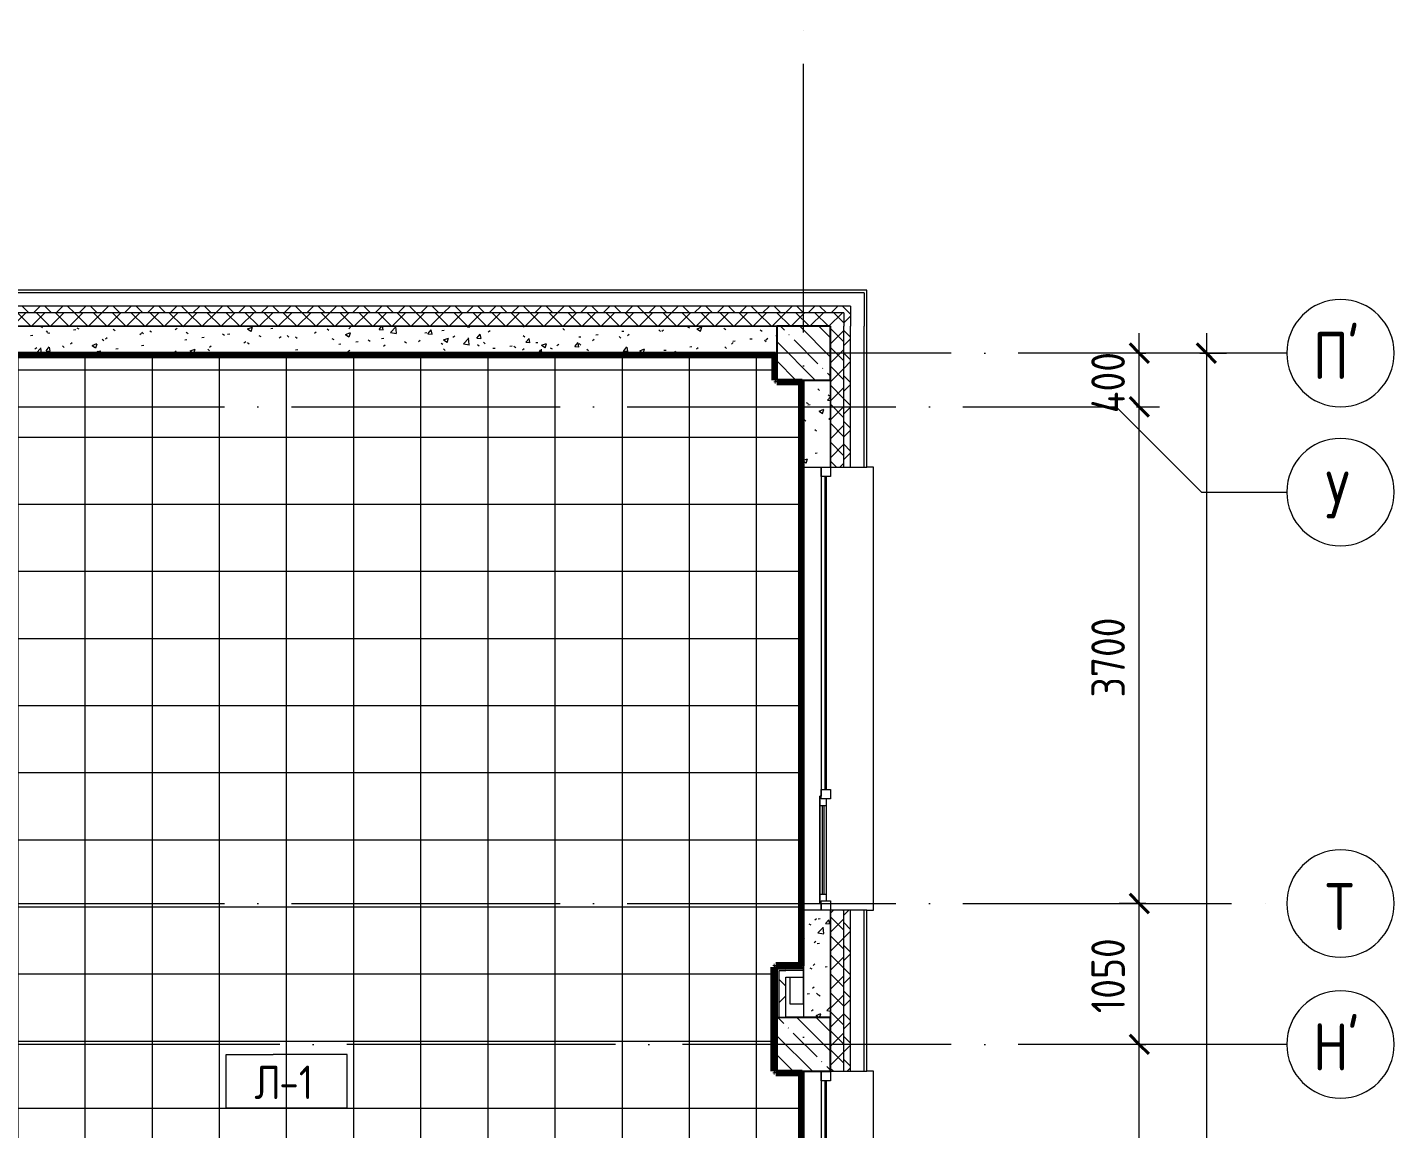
# Model space of a CAD drawing. Header units: millimetres. Extents: x 97 to 214665, y -4577 to 61202.
# Drawn here: x 204468 to 214665, y 52998 to 61202 of the extents above; entities that cross this region are included whole.
import ezdxf

# ---------------------------------------------------------------- set-up
doc = ezdxf.new("R2010")
doc.units = ezdxf.units.MM
doc.linetypes.add('ADSK_Линия сетки', pattern=[2500, 2000, -250, 0, -250])
for name, color, linetype, lineweight in [('A-____-____-DIMS', 211, 'Continuous', 9), ('A-____-____-DIMS-100', 211, 'Continuous', 9), ('A-FLOR-____-IDEN', 11, 'Continuous', 20), ('A-FLOR-____-OTLN', 192, 'Continuous', 9), ('A-FLOR-____-PATT', 8, 'Continuous', 9), ('A-GLAZ-____-MCUT', 151, 'Continuous', 9), ('A-GLAZ-____-OTLN', 151, 'Continuous', 9), ('A-WALL-____-MCUT', 113, 'Continuous', 9), ('A-WALL-____-PATT', 111, 'Continuous', 9), ('A-WALL-FNSH-MCUT', 113, 'Continuous', 9), ('I-WALL-____-OTLN', 2, 'Continuous', 9), ('S-COLS-____-MCUT', 52, 'Continuous', 9), ('S-COLS-____-OTLN', 52, 'Continuous', 9), ('S-GRID-____-IDEN', 1, 'Continuous', 20), ('S-GRID-____-OTLN', 1, 'Continuous', 9)]:
    doc.layers.add(name, color=color, linetype=linetype, lineweight=lineweight)
doc.styles.add('GOST Common', font='GOST_Common.ttf', dxfattribs={"width": 0.9, "height": 250})
doc.styles.add('GOST Common_2', font='GOST_Common.ttf', dxfattribs={"width": 0.9, "height": 350})
doc.dimstyles.new('ADSK_Основной_2_5_мм', dxfattribs={"dimscale": 304.8, "dimtxt": 0.824897, "dimasz": 0.463911, "dimexe": 0.492126, "dimexo": 0.001615, "dimgap": 0.098425, "dimtad": 1, "dimlfac": 304.8, "dimrnd": 0.01, "dimdsep": 46, "dimtxsty": 'GOST Common', "dimblk1": 'OBLIQUE', "dimblk2": 'OBLIQUE', "dimsah": 1, "dimcen": 0.09, "dimdle": 0.492126, "dimazin": 2, "dimtfac": 1, "dimtdec": 4, "dimtix": 1, "dimtmove": 0, "dimatfit": 3, "dimfxl": 1, "dimtvp": 1, "dimtolj": 1, "dimtzin": 0, "dimlwd": 20, "dimlwe": 20, "dimarcsym": 2})
doc.dimstyles.new('ADSK_Основной_2_5_мм_Округление_до_10_мм', dxfattribs={"dimscale": 304.8, "dimtxt": 0.824897, "dimasz": 0.463911, "dimexe": 0.492126, "dimexo": 0.001615, "dimgap": 0.098425, "dimtad": 1, "dimdec": 0, "dimlfac": 304.8, "dimrnd": 10, "dimdsep": 46, "dimtxsty": 'GOST Common', "dimblk1": 'OBLIQUE', "dimblk2": 'OBLIQUE', "dimsah": 1, "dimcen": 0.09, "dimdle": 0.492126, "dimazin": 2, "dimtfac": 1, "dimtdec": 4, "dimtix": 1, "dimtmove": 0, "dimatfit": 3, "dimfxl": 1, "dimtvp": 1, "dimtolj": 1, "dimtzin": 0, "dimlwd": 20, "dimlwe": 20, "dimarcsym": 2})
pattern_1 = [(135, (0, 0), (-84.85281, -84.85281), []), (225, (0, 0), (84.85281, -84.85281), [])]
pattern_2 = [(45, (0, 0), (-70.71068, 70.71068), []), (135, (0, 0), (-70.71068, -70.71068), [])]
pattern_3 = [(50, (0, 0), (364.36793, -31.8783), [38.1, -419.1]), (355, (0, 0), (-70.48585, 382.1133), [30.48, -335.28]), (100.451, (30.36, -2.66), (293.885, 350.2334), [32.38, -356.18]), (46.184, (0, 101.6), (542.1585, -84.0858), [57.15, -628.65]), (96.636, (45.2, 94.6), (474.8049, 494.8554), [48.57, -534.27]), (351.184, (0, 101.6), (474.8102, 494.85), [45.72, -502.92]), (21, (50.8, 76.2), (303.22847, -204.53046), [38.1, -419.1]), (326, (50.8, 76.2), (123.6039, 368.37604), [30.48, -335.28]), (71.451, (76.07, 59.16), (426.8341, 163.8427), [32.38, -356.18]), (37.5, (0, 0), (6.17665, 169.11015), [16.764, -314.452, 16.764, -323.596, -336.55]), (37.5, (0, 0), (6.17665, 169.11015), [-671.576, 16.764, -319.786]), (7.5, (0, 0), (133.63888, 200.3615), [16.764, -177.292, 16.764, -306.832, -128.27]), (7.5, (0, 0), (133.63888, 200.3615), [-517.652, 16.764, -111.506]), (327.5, (-113.28, 0), (271.18182, -11.45836), [16.764, -110.236, 16.764, -379.476, -525.78]), (327.5, (-113.28, 0), (271.18182, -11.45836), [-523.24, 16.764, -509.016]), (317.5, (-164.08, 0), (296.2585, 50.85285), [16.764, -148.336, 16.764, -246.38, -373.38]), (317.5, (-164.08, 0), (296.2585, 50.85285), [-428.244, 16.764, -356.616])]
pattern_4 = [(45, (0, 0), (-141.42136, 141.42136), []), (135, (0, 0), (-141.42136, -141.42136), [])]

# ---------------------------------------------------------------- blocks, each defined once
blk = doc.blocks.new('BSC_Колонна _Прямоугольная - 400x400-V23-О_АИ_ПП_4_200_Целиком')
at = {"layer": 'S-COLS-____-OTLN', "lineweight": 5}
h = blk.add_hatch(dxfattribs=at)
h.set_pattern_fill('FP_58', color=256, style=0, pattern_type=2)
h.set_pattern_definition([(135, (-152750, -58775), (-142.56192, -142.56192), []), (135, (-152607.44, -58775), (-142.56192, -142.56192), [252.016, -50.403, 3.353, -47.05])])
h.paths.add_polyline_path([(-200, -200), (200, -200), (200, 200), (-200, 200)])
at = {"layer": 'S-COLS-____-MCUT', "color": 130, "lineweight": 25}
for p, q in [((200, 200), (-200, 200)), ((-200, 200), (-200, -200)), ((200, -200), (200, 200)), ((-200, -200), (200, -200))]:
    blk.add_line(p, q, dxfattribs=at)
blk = doc.blocks.new('Окно_СКБ_1Ст1 - 120_Окно_СКБ_1Ст_1700_ОК19Л-29018914-О_АИ_ПП_4_200_Целиком')
at = {"layer": 'A-GLAZ-____-MCUT', "color": 90}
for p, q in [((-850, -195), (-850, -125)), ((-850, -125), (-780, -125)), ((-780, -195), (-850, -195)), ((-780, -125), (-780, -195)), ((780, -195), (780, -125)), ((780, -125), (850, -125)), ((850, -195), (780, -195)), ((850, -125), (850, -195))]:
    blk.add_line(p, q, dxfattribs=at)
at = {"layer": 'A-GLAZ-____-MCUT', "color": 10, "lineweight": 5}
for p, q in [((780, -155), (-780, -155)), ((780, -165), (-780, -165))]:
    blk.add_line(p, q, dxfattribs=at)
at = {"layer": 'A-GLAZ-____-OTLN', "color": 10, "lineweight": 5}
blk.add_line((-850, -195), (850, -195), dxfattribs=at)
blk = doc.blocks.new('WNW_Отлив1 - Отлив_металлический 2-28595994-О_АИ_ПП_4_200_Целиком')
at = {"layer": 'A-GLAZ-____-OTLN', "color": 10, "lineweight": 5}
for p, q in [((850, 320), (-850, 320)), ((-850, 320), (-850, 270)), ((850, 270), (850, 320))]:
    blk.add_line(p, q, dxfattribs=at)
blk = doc.blocks.new('Окно_СКБ_2Ст1 - Окно_СКБ_2Ст 3300_ОК2-29018964-О_АИ_ПП_4_200_Целиком')
at = {"layer": 'A-GLAZ-____-MCUT', "color": 90}
for p, q in [((-1650, -195), (-1650, -125)), ((-1650, -125), (-1580, -125)), ((-1580, -195), (-1650, -195)), ((-1580, -125), (-1580, -195)), ((750, -195), (750, -125)), ((750, -125), (820, -125)), ((820, -195), (750, -195)), ((820, -195), (800, -195)), ((800, -195), (800, -205)), ((820, -125), (820, -195)), ((1580, -155), (820, -155)), ((820, -155), (820, -195)), ((870, -205), (870, -155)), ((1530, -205), (1530, -155)), ((1580, -195), (1580, -125)), ((1580, -125), (1650, -125)), ((1580, -195), (1580, -155)), ((1650, -195), (1580, -195)), ((1600, -195), (1580, -195)), ((1600, -205), (1600, -195)), ((1650, -125), (1650, -195)), ((800, -205), (1600, -205)), ((1600, -205), (800, -205))]:
    blk.add_line(p, q, dxfattribs=at)
at = {"layer": 'A-GLAZ-____-MCUT', "color": 10, "lineweight": 5}
for p, q in [((750, -155), (-1580, -155)), ((750, -165), (-1580, -165)), ((870, -175), (1530, -175)), ((1530, -185), (870, -185))]:
    blk.add_line(p, q, dxfattribs=at)
at = {"layer": 'A-GLAZ-____-OTLN', "color": 10, "lineweight": 5}
for p, q in [((-1650, -195), (800, -195)), ((1600, -195), (1650, -195))]:
    blk.add_line(p, q, dxfattribs=at)
blk = doc.blocks.new('WNW_Отлив1 - Отлив_металлический 2-28598290-О_АИ_ПП_4_200_Целиком')
at = {"layer": 'A-GLAZ-____-OTLN', "color": 10, "lineweight": 5}
for p, q in [((1650, 320), (-1650, 320)), ((-1650, 320), (-1650, 270)), ((1650, 270), (1650, 320))]:
    blk.add_line(p, q, dxfattribs=at)
blk = doc.blocks.new('0083_СОШ675_АР_R22_rvt-1-О_АИ_ПП_4_200_Целиком')
at = {"layer": 'A-WALL-____-PATT', "lineweight": 5}
h = blk.add_hatch(dxfattribs=at)
h.set_pattern_fill('FP_7', color=10, style=0, pattern_type=2)
h.set_pattern_definition(pattern_1)
h.paths.add_polyline_path([(153050, 59075), (153100, 59075), (153100, 59125), (144379, 59125), (144379, 59075), (152870, 59075)])
h.paths.add_polyline_path([(141079, 59075), (141079, 59125), (136400, 59125), (136400, 59075), (140790, 59075)])
h = blk.add_hatch(dxfattribs=at)
h.set_pattern_fill('FP_21', color=10, style=0, pattern_type=2)
h.set_pattern_definition(pattern_2)
h.paths.add_polyline_path([(152950, 58975), (153050, 58975), (153050, 59075), (144379, 59075), (144379, 58975), (152950, 58975)])
h.paths.add_polyline_path([(140249, 58975), (141079, 58975), (141079, 59075), (136500, 59075), (136500, 58975), (139341, 58975)])
h = blk.add_hatch(dxfattribs=at)
h.set_pattern_fill('FP_7', color=10, style=0, pattern_type=2)
h.set_pattern_definition(pattern_1)
h.paths.add_polyline_path([(153100, -275), (153100, 625), (153050, 625), (153050, -275)])
h.paths.add_polyline_path([(153100, 3925), (153100, 5125), (153050, 5125), (153050, 3925)])
h.paths.add_polyline_path([(153100, 6825), (153100, 7525), (153050, 7525), (153050, 6825)])
h.paths.add_polyline_path([(153050, 8425), (153100, 8425), (153100, 9625), (153050, 9625), (153050, 8582)])
h.paths.add_polyline_path([(153050, 12925), (153100, 12925), (153100, 14125), (153050, 14125), (153050, 13230)])
h.paths.add_polyline_path([(153050, 17425), (153100, 17425), (153100, 18625), (153050, 18625)])
h.paths.add_polyline_path([(153100, 19525), (153100, 20225), (153050, 20225), (153050, 19525)])
h.paths.add_polyline_path([(153100, 21925), (153100, 23125), (153050, 23125), (153050, 21925)])
h.paths.add_polyline_path([(153050, 24825), (153100, 24825), (153100, 25525), (153050, 25525)])
h.paths.add_polyline_path([(153050, 26425), (153100, 26425), (153100, 27625), (153050, 27625)])
h.paths.add_polyline_path([(153100, 30925), (153100, 32125), (153050, 32125), (153050, 30925)])
h.paths.add_polyline_path([(153100, 33825), (153100, 34525), (153050, 34525), (153050, 33825)])
h.paths.add_polyline_path([(153100, 35425), (153100, 36625), (153050, 36625), (153050, 35425)])
h.paths.add_polyline_path([(153050, 39925), (153100, 39925), (153100, 41125), (153050, 41125), (153050, 40390)])
h.paths.add_polyline_path([(153050, 44425), (153100, 44425), (153100, 45625), (153050, 45625)])
h.paths.add_polyline_path([(153100, 47325), (153100, 48025), (153050, 48025), (153050, 47325)])
h.paths.add_polyline_path([(153050, 48925), (153100, 48925), (153100, 50125), (153050, 50125), (153050, 49065)])
h.paths.add_polyline_path([(153100, 51025), (153100, 51725), (153050, 51725), (153050, 51025)])
h.paths.add_polyline_path([(153100, 53425), (153100, 54625), (153050, 54625), (153050, 53425)])
h.paths.add_polyline_path([(153100, 57925), (153100, 59075), (153050, 59075), (153050, 57925)])
h = blk.add_hatch(dxfattribs=at)
h.set_pattern_fill('FP_74', color=10, style=0, pattern_type=2)
h.set_pattern_definition(pattern_3)
h.paths.add_polyline_path([(152550, 58775), (152550, 58975), (145450, 58975), (145450, 58775), (149004, 58775)])
h = blk.add_hatch(dxfattribs=at)
h.set_pattern_fill('FP_21', color=10, style=0, pattern_type=2)
h.set_pattern_definition(pattern_2)
h.paths.add_polyline_path([(153050, -175), (153050, 625), (152950, 625), (152950, -175)])
h.paths.add_polyline_path([(153050, 3925), (153050, 5125), (152950, 5125), (152950, 3925)])
h.paths.add_polyline_path([(152950, 6825), (153050, 6825), (153050, 7525), (152950, 7525)])
h.paths.add_polyline_path([(153050, 8425), (153050, 9625), (152950, 9625), (152950, 8425)])
h.paths.add_polyline_path([(152950, 12925), (153050, 12925), (153050, 14125), (152950, 14125), (152950, 13230)])
h.paths.add_polyline_path([(153050, 17425), (153050, 18625), (152950, 18625), (152950, 17425)])
h.paths.add_polyline_path([(153050, 19525), (153050, 20225), (152950, 20225), (152950, 19525)])
h.paths.add_polyline_path([(152950, 21925), (153050, 21925), (153050, 23125), (152950, 23125), (152950, 22325)])
h.paths.add_polyline_path([(152950, 24825), (153050, 24825), (153050, 25525), (152950, 25525)])
h.paths.add_polyline_path([(153050, 26425), (153050, 27625), (152950, 27625), (152950, 26425)])
h.paths.add_polyline_path([(153050, 30925), (153050, 32125), (152950, 32125), (152950, 30925)])
h.paths.add_polyline_path([(153050, 33825), (153050, 34525), (152950, 34525), (152950, 33825)])
h.paths.add_polyline_path([(152950, 35425), (153050, 35425), (153050, 36625), (152950, 36625), (152950, 35825)])
h.paths.add_polyline_path([(153050, 39925), (153050, 41125), (152950, 41125), (152950, 39925)])
h.paths.add_polyline_path([(153050, 44425), (153050, 45625), (152950, 45625), (152950, 44425)])
h.paths.add_polyline_path([(152950, 47325), (153050, 47325), (153050, 48025), (152950, 48025), (152950, 47725)])
h.paths.add_polyline_path([(153050, 48925), (153050, 50125), (152950, 50125), (152950, 48925)])
h.paths.add_polyline_path([(153050, 51025), (153050, 51725), (152950, 51725), (152950, 51025)])
h.paths.add_polyline_path([(153050, 53425), (153050, 54625), (152950, 54625), (152950, 53425)])
h.paths.add_polyline_path([(153050, 57925), (153050, 58975), (152950, 58975), (152950, 57925)])
h = blk.add_hatch(dxfattribs=at)
h.set_pattern_fill('FP_74', color=10, style=0, pattern_type=2)
h.set_pattern_definition(pattern_3)
h.paths.add_polyline_path([(152870, 53825), (152950, 53825), (152950, 54625), (152750, 54625), (152750, 53825)])
h.paths.add_polyline_path([(152870, 57925), (152950, 57925), (152950, 58575), (152750, 58575), (152750, 57925)])
h = blk.add_hatch(dxfattribs=at)
h.set_pattern_fill('FP_20', color=252, style=0, pattern_type=2)
h.set_pattern_definition(pattern_4)
h.paths.add_polyline_path([(152568, 53825), (152618, 53825), (152618, 54176), (152568, 54176), (152568, 54125)])
h = blk.add_hatch(dxfattribs=at)
h.set_pattern_fill('FP_20', color=252, style=0, pattern_type=2)
h.set_pattern_definition(pattern_4)
h.paths.add_polyline_path([(152750, 54126), (152750, 54176), (152618, 54176), (152618, 54126)])
at = {"layer": 'S-COLS-____-OTLN', "lineweight": 5}
h = blk.add_hatch(dxfattribs=at)
h.set_pattern_fill('FP_31', color=256, style=0, pattern_type=2)
h.set_pattern_definition([(135, (0, 0), (-142.5612, -142.5612), []), (135, (142.56, 0), (-142.5612, -142.5612), [252.016, -50.403, 3.353, -47.05])])
h.paths.add_polyline_path([(152550, 53425), (152950, 53425), (152950, 53825), (152550, 53825)])
at = {"layer": 'A-FLOR-____-OTLN', "color": 90}
for p, q in [((152650, 53925), (152650, 54125)), ((152650, 54125), (152750, 54125)), ((152750, 53925), (152650, 53925))]:
    blk.add_line(p, q, dxfattribs=at)
at = {"layer": 'A-WALL-____-MCUT', "color": 10, "lineweight": 5}
for p, q in [((153200, 59225), (144379, 59225)), ((153200, 59225), (153200, 59125)), ((153200, 59125), (153200, 58975)), ((153200, 57925), (153200, 58975)), ((153200, 53425), (153200, 54625)), ((152555, 53825), (152555, 54189)), ((152555, 54189), (152568, 54189)), ((152568, 54189), (152618, 54189)), ((152750, 54189), (152618, 54189)), ((152550, 53825), (152555, 53825)), ((152555, 53825), (152568, 53825)), ((152568, 53825), (152618, 53825))]:
    blk.add_line(p, q, dxfattribs=at)
at = {"layer": 'A-WALL-____-MCUT', "color": 50, "lineweight": 13}
for p, q in [((153100, 59125), (144379, 59125)), ((153050, 59075), (144379, 59075)), ((153050, 59075), (153050, 58975)), ((153100, 59125), (153100, 59075)), ((153100, 59075), (153100, 58975)), ((145450, 58975), (152550, 58975)), ((152550, 58975), (145450, 58975)), ((153050, 57925), (153050, 58975)), ((153100, 57925), (153100, 58975)), ((145450, 58775), (152550, 58775)), ((152750, 58575), (152750, 57925)), ((152950, 57925), (152950, 58575)), ((152950, 58575), (152950, 57925)), ((152750, 57925), (152950, 57925)), ((153050, 57925), (153100, 57925)), ((152750, 54625), (152750, 53825)), ((152950, 54625), (152750, 54625)), ((152950, 53825), (152950, 54625)), ((152950, 54625), (152950, 53825)), ((153100, 54625), (153050, 54625)), ((153050, 53425), (153050, 54625)), ((153100, 53425), (153100, 54625)), ((152568, 53825), (152568, 54176)), ((152568, 54176), (152618, 54176)), ((152750, 54176), (152618, 54176)), ((152750, 54126), (152750, 54176)), ((152618, 53825), (152618, 54126)), ((152618, 54126), (152750, 54126)), ((152750, 53825), (152950, 53825)), ((153050, 53425), (153100, 53425))]:
    blk.add_line(p, q, dxfattribs=at)
at = {"layer": 'A-WALL-____-MCUT', "color": 90}
for p, q in [((152950, 57925), (153050, 57925)), ((153100, 57925), (153200, 57925)), ((153050, 54625), (152950, 54625)), ((153200, 54625), (153100, 54625)), ((152950, 53825), (152950, 53425)), ((152950, 53425), (153050, 53425)), ((153100, 53425), (153200, 53425))]:
    blk.add_line(p, q, dxfattribs=at)
at = {"layer": 'A-WALL-FNSH-MCUT', "color": 90}
for p, q in [((153220, 59245), (144379, 59245)), ((153220, 59225), (153220, 59245)), ((153220, 59125), (153220, 59225)), ((153220, 59075), (153220, 59125)), ((153220, 58975), (153220, 59075)), ((153220, 57925), (153220, 58975)), ((153200, 57925), (153220, 57925)), ((153220, 54625), (153200, 54625)), ((153220, 53425), (153220, 54625)), ((152543, 54201), (152543, 53825)), ((152555, 54201), (152543, 54201)), ((152568, 54201), (152555, 54201)), ((152618, 54201), (152568, 54201)), ((152750, 54201), (152618, 54201)), ((152750, 54189), (152750, 54201)), ((152750, 54176), (152750, 54189)), ((152543, 53825), (152550, 53825)), ((153200, 53425), (153220, 53425))]:
    blk.add_line(p, q, dxfattribs=at)
at = {"layer": 'I-WALL-____-OTLN', "color": 90}
for p, q in [((152750, 54625), (152750, 57925)), ((152750, 51725), (152750, 53425))]:
    blk.add_line(p, q, dxfattribs=at)
at = {"layer": 'S-COLS-____-MCUT', "color": 130, "lineweight": 25}
for p, q in [((152550, 53825), (152550, 53425)), ((152950, 53825), (152618, 53825)), ((152950, 53425), (152950, 53825)), ((152550, 53425), (152950, 53425))]:
    blk.add_line(p, q, dxfattribs=at)
at = {"layer": 'S-COLS-____-OTLN', "color": 90}
for p, q in [((152555, 53825), (152550, 53825)), ((152568, 53825), (152555, 53825)), ((152618, 53825), (152568, 53825))]:
    blk.add_line(p, q, dxfattribs=at)
at = {"layer": 'A-GLAZ-____-OTLN', "color": 90, "lineweight": 9, "rotation": 269.9999999999999}
for name, p in [('Окно_СКБ_2Ст1 - Окно_СКБ_2Ст 3300_ОК2-29018964-О_АИ_ПП_4_200_Целиком', (153075, 56275)), ('WNW_Отлив1 - Отлив_металлический 2-28598290-О_АИ_ПП_4_200_Целиком', (152950, 56275)), ('Окно_СКБ_1Ст1 - 120_Окно_СКБ_1Ст_1700_ОК19Л-29018914-О_АИ_ПП_4_200_Целиком', (153075, 52575)), ('WNW_Отлив1 - Отлив_металлический 2-28595994-О_АИ_ПП_4_200_Целиком', (152950, 52575))]:
    blk.add_blockref(name, p, dxfattribs=at)
at = {"layer": 'S-COLS-____-OTLN', "color": 90, "lineweight": 9}
blk.add_blockref('BSC_Колонна _Прямоугольная - 400x400-V23-О_АИ_ПП_4_200_Целиком', (152750, 58775), dxfattribs=at)
blk = doc.blocks.new('Ось сетки - Круг_Ø8 мм-8258-О_АИ_ПП_4_200_Целиком')
at = {"layer": 'S-GRID-____-IDEN'}
for start, end in [(360, 180), (180, 360)]:
    blk.add_arc((0, 0), 4, start, end, dxfattribs=at)
blk = doc.blocks.new('DIMBLOCK2-О_АИ_ПП_4_200_Целиком')
at = {"layer": 'A-____-____-DIMS-100', "lineweight": 40}
for p, q in [((213248, 58775), (213177, 58846)), ((213248, 58775), (213319, 58704)), ((213248, 25), (213177, 96)), ((213248, 25), (213319, -46))]:
    blk.add_line(p, q, dxfattribs=at)
at = {"layer": 'A-____-____-DIMS-100', "lineweight": 20}
for p, q in [((213248, 58925), (213248, -125)), ((213198, 58775), (213398, 58775)), ((213248, 58775), (213198, 58775)), ((213198, 25), (213398, 25)), ((213248, 25), (213198, 25))]:
    blk.add_line(p, q, dxfattribs=at)
at = {"layer": 'A-____-____-DIMS-100', "color": 0, "lineweight": 20, "insert": (212891, 29006), "char_height": 250, "width": 946.05, "attachment_point": 1, "rotation": 90, "line_spacing_factor": 1.022761, "style": 'GOST Common'}
blk.add_mtext('58750', dxfattribs=at)
blk = doc.blocks.new('_Oblique')
at = {"color": 0, "linetype": 'ByBlock', "lineweight": -2}
blk.add_line((-0.5, -0.5), (0.5, 0.5), dxfattribs=at)
blk = doc.blocks.new('DIMBLOCK75-О_АИ_ПП_4_200_Целиком')
at = {"layer": 'A-____-____-DIMS-100', "lineweight": 40}
for p, q in [((212748, 53625), (212677, 53696)), ((212748, 53625), (212819, 53554)), ((212748, 51675), (212677, 51746)), ((212748, 51675), (212819, 51604))]:
    blk.add_line(p, q, dxfattribs=at)
at = {"layer": 'A-____-____-DIMS-100', "lineweight": 20}
for p, q in [((212798, 53625), (212598, 53625)), ((212748, 51675), (212748, 53625)), ((212748, 53625), (212798, 53625)), ((212798, 51675), (212598, 51675)), ((212748, 51675), (212798, 51675))]:
    blk.add_line(p, q, dxfattribs=at)
at = {"layer": 'A-____-____-DIMS-100', "color": 0, "lineweight": 20, "insert": (212391, 52358), "char_height": 250, "width": 700.59, "attachment_point": 1, "rotation": 90, "line_spacing_factor": 1.022761, "style": 'GOST Common'}
blk.add_mtext('1950', dxfattribs=at)
blk = doc.blocks.new('DIMBLOCK76-О_АИ_ПП_4_200_Целиком')
at = {"layer": 'A-____-____-DIMS-100', "lineweight": 20}
for p, q in [((212798, 54675), (212598, 54675)), ((212748, 53625), (212748, 54675)), ((212748, 54675), (212798, 54675)), ((212798, 53625), (212598, 53625)), ((212748, 53625), (212798, 53625))]:
    blk.add_line(p, q, dxfattribs=at)
at = {"layer": 'A-____-____-DIMS-100', "lineweight": 40}
for p, q in [((212748, 54675), (212677, 54746)), ((212748, 54675), (212819, 54604)), ((212748, 53625), (212677, 53696)), ((212748, 53625), (212819, 53554))]:
    blk.add_line(p, q, dxfattribs=at)
at = {"layer": 'A-____-____-DIMS-100', "color": 0, "lineweight": 20, "insert": (212391, 53858), "char_height": 250, "width": 700.59, "attachment_point": 1, "rotation": 90, "line_spacing_factor": 1.022761, "style": 'GOST Common'}
blk.add_mtext('1050', dxfattribs=at)
blk = doc.blocks.new('DIMBLOCK77-О_АИ_ПП_4_200_Целиком')
at = {"layer": 'A-____-____-DIMS-100', "lineweight": 40}
for p, q in [((212748, 58375), (212677, 58446)), ((212748, 58375), (212819, 58304)), ((212748, 54675), (212677, 54746)), ((212748, 54675), (212819, 54604))]:
    blk.add_line(p, q, dxfattribs=at)
at = {"layer": 'A-____-____-DIMS-100', "lineweight": 20}
for p, q in [((212727, 58375), (212898, 58375)), ((212748, 58375), (212727, 58375)), ((212748, 54675), (212748, 58375)), ((212798, 54675), (212598, 54675)), ((212748, 54675), (212798, 54675))]:
    blk.add_line(p, q, dxfattribs=at)
at = {"layer": 'A-____-____-DIMS-100', "color": 0, "lineweight": 20, "insert": (212391, 56210), "char_height": 250, "width": 756.84, "attachment_point": 1, "rotation": 90, "line_spacing_factor": 1.022761, "style": 'GOST Common'}
blk.add_mtext('3700', dxfattribs=at)
blk = doc.blocks.new('DIMBLOCK78-О_АИ_ПП_4_200_Целиком')
at = {"layer": 'A-____-____-DIMS-100', "lineweight": 40}
for p, q in [((212748, 58775), (212677, 58846)), ((212748, 58775), (212819, 58704)), ((212748, 58375), (212677, 58446)), ((212748, 58375), (212819, 58304))]:
    blk.add_line(p, q, dxfattribs=at)
at = {"layer": 'A-____-____-DIMS-100', "lineweight": 20}
for p, q in [((212748, 58375), (212748, 58925)), ((212798, 58775), (212598, 58775)), ((212748, 58775), (212798, 58775)), ((212727, 58375), (212898, 58375)), ((212748, 58375), (212727, 58375))]:
    blk.add_line(p, q, dxfattribs=at)
at = {"layer": 'A-____-____-DIMS-100', "color": 0, "lineweight": 20, "insert": (212391, 58328), "char_height": 250, "width": 593.2, "attachment_point": 1, "rotation": 90, "line_spacing_factor": 1.022761, "style": 'GOST Common'}
blk.add_mtext('400', dxfattribs=at)
blk = doc.blocks.new('ADSK_Марка_Перекрытие - Типоразмер_ADSK_Марка-158127-О_АИ_ПП_4_200_Целиком')
at = {"layer": 'A-FLOR-____-IDEN'}
for p, q in [((-4.5, 4), (-1, 4)), ((-4.5, 0), (-4.5, 4)), ((4.5, 4), (-1, 4)), ((4.5, 0), (4.5, 4)), ((4.5, 0), (-4.5, 0)), ((-4.5, 0), (4, 0))]:
    blk.add_line(p, q, dxfattribs=at)

msp = doc.modelspace()

# ---------------------------------------------------------------- hatches: boundary and pattern name
at = {"layer": 'A-FLOR-____-PATT'}
h = msp.add_hatch(dxfattribs=at)
h.set_pattern_fill('FP_204', color=256, style=0, pattern_type=2)
h.set_pattern_definition([(0, (206398.1, 53150), (0, 500), []), (90, (206398.1, 53150), (-500, 3e-14), [])])
h.paths.add_polyline_path([(203603.261393, 47525), (204623.114412, 47525.000586), (204623.114412, 47725), (203373.114412, 47725), (203373.114412, 47525)])
h.paths.add_polyline_path([(203365.251194, 47740.000586), (210233.114412, 47740.000586), (210233.114412, 49310.316132), (210048.09249, 49310.316132), (210048.09249, 49315.316132), (210038.09249, 49315.316132), (210038.09249, 49325.316132), (210033.09249, 49325.316132), (210033.09249, 49675.316132), (210038.09249, 49675.316132), (210038.09249, 49685.316132), (210048.09249, 49685.316132), (210048.092578, 49690.316132), (210233.114412, 49690.316132), (210233.114412, 53410.000586), (210041.09249, 53410.000586), (210041.09249, 53415.000586), (210031.09249, 53415.000586), (210031.09249, 53425.000586), (210026.09249, 53425.000586), (210026.09249, 54201.11992), (210031.09249, 54201.11992), (210031.09249, 54211.11992), (210041.09249, 54211.11992), (210041.09249, 54216.11992), (210233.114412, 54216.11992), (210233.114412, 58560.000586), (210048.09249, 58560.000586), (210048.09249, 58565.000586), (210038.09249, 58565.000586), (210038.09249, 58575.000586), (210033.09249, 58575.423153), (210033.09249, 58760.000586), (202963.114412, 58760.000586), (202963.114412, 58575.000586), (202958.114412, 58575.000586), (202958.114412, 58565.000586), (202948.114412, 58565.000586), (202948.114412, 58560.000586), (202763.114412, 58560.000586), (202763.114412, 57090.001172), (203078.09249, 57090.001172), (203078.09249, 57085.001172), (203088.09249, 57085.001172), (203088.09249, 57075.001172), (203093.09249, 57075.001172), (203093.09249, 56370), (203103.114412, 56370), (203103.114412, 54020), (203093.09249, 54020), (203093.09249, 53425.000586), (203088.09249, 53425.000586), (203088.09249, 53415.000586), (203078.09249, 53415.000586), (203078.09249, 53410.000586), (202763.114412, 53410.000586), (202763.114412, 52424.999414), (202548.114412, 52424.999414), (202548.114412, 49924.999414), (202763.114412, 49924.999414), (202763.114412, 49000.000586), (202768.114412, 48999.978078), (202768.114412, 48365), (203058.114412, 48365), (203058.114412, 48345), (203063.114412, 48345), (203063.114412, 47740.000586)])
h.paths.add_polyline_path([(210041.09249, 53425.000586), (210048.114412, 53425.000586), (210048.114412, 53825), (210041.09249, 53825)])
at = {"layer": 'A-WALL-____-PATT'}
for points in [[(210038.09249, 58765.000586), (210038.09249, 58775.000586), (202958.114412, 58775.000586), (202958.114412, 58765.000586), (206502.321029, 58765.000586)], [(210048.09249, 58575.000586), (210048.09249, 58775.000586), (210038.09249, 58775.000586), (210038.09249, 58575.000586)], [(210048.114412, 58565.000586), (210248.114412, 58565.000586), (210248.113826, 58575), (210038.09249, 58575), (210038.09249, 58565.000586)], [(210031.09249, 53415.000586), (210041.09249, 53415.000586), (210041.09249, 54211.11992), (210031.09249, 54211.11992), (210031.09249, 54124.89655)], [(210041.09249, 54201.11992), (210248.114412, 54201.11992), (210248.114412, 54211.11992), (210041.09249, 54211.11992)], [(210238.114412, 53415.000586), (210238.114412, 53425.000586), (210041.09249, 53425.000586), (210041.09249, 53415.000586)]]:
    msp.add_hatch(color=7, dxfattribs=at).paths.add_polyline_path(points)
h = msp.add_hatch(color=7, dxfattribs=at)
h.paths.add_polyline_path([(210248.114412, 54211.11992), (210248.114412, 54624.999414), (210238.114412, 54624.999414), (210238.114412, 54211.11992)])
h.paths.add_polyline_path([(210238.114412, 57924.999414), (210248.114412, 57924.999414), (210248.114412, 58565.000586), (210238.114412, 58565.000586)])

# ---------------------------------------------------------------- linework, layer by layer
at = {"layer": 'A-WALL-____-MCUT', "color": 7}
for p, q in [((210048.09249, 58775.000586), (202948.114412, 58775.000586)), ((202958.114412, 58765.000586), (210038.09249, 58765.000586)), ((210038.09249, 58775.000586), (210038.09249, 58565.000586)), ((210038.09249, 58565.000586), (210238.114412, 58565.000586)), ((210238.114412, 58565.000586), (210238.114412, 57924.999414)), ((210248.114412, 57924.999414), (210248.114412, 58575)), ((210238.114412, 57924.999414), (210248.114412, 57924.999414)), ((210238.114412, 54624.999414), (210238.114412, 54211.11992)), ((210248.114412, 54624.999414), (210238.114412, 54624.999414)), ((210248.114412, 54201.11992), (210248.114412, 54624.999414)), ((210031.09249, 54211.11992), (210031.09249, 53415.000586)), ((210238.114412, 54211.11992), (210031.09249, 54211.11992)), ((210041.09249, 53425.000586), (210041.09249, 54201.11992)), ((210041.09249, 54201.11992), (210248.114412, 54201.11992)), ((210031.09249, 53415.000586), (210238.114412, 53415.000586)), ((210238.114412, 53425.000586), (210041.09249, 53425.000586)), ((210238.114412, 53415.000586), (210238.114412, 53425.000586))]:
    msp.add_line(p, q, dxfattribs=at)
at = {"layer": 'I-WALL-____-OTLN', "color": 5, "lineweight": 90}
for p, q in [((210038.09249, 58760.000586), (202958.114412, 58760.000586)), ((210033.09249, 58575.000586), (210033.09249, 58765.000586)), ((210033.09249, 58575.000586), (210038.09249, 58575.000586)), ((210048.09249, 58565.000586), (210048.09249, 58560.000586)), ((210238.114412, 58560.000586), (210048.09249, 58560.000586)), ((210233.114412, 54211.11992), (210233.114412, 58565.000586)), ((210026.09249, 53425.000586), (210026.09249, 54201.11992)), ((210031.219697, 54201.11992), (210026.09249, 54201.11992)), ((210041.09249, 54216.11992), (210238.114412, 54216.11992)), ((210041.09249, 54216.11992), (210041.09249, 54211.11992)), ((210026.09249, 53425.000586), (210031.09249, 53425.000586)), ((210041.09249, 53415.000586), (210041.09249, 53410.000586)), ((210238.114412, 53410.000586), (210041.09249, 53410.000586)), ((210233.114412, 49685.316132), (210233.114412, 53415.000586))]:
    msp.add_line(p, q, dxfattribs=at)
at = {"layer": 'I-WALL-____-OTLN'}
for p, q in [((210238.114412, 54624.999414), (210238.114412, 57924.999414)), ((210248.114412, 57924.999414), (210248.114412, 54624.999414)), ((210238.114412, 51725), (210238.114412, 53415.000586)), ((210248.114412, 53425), (210248.114412, 51725))]:
    msp.add_line(p, q, dxfattribs=at)
at = {"layer": 'S-GRID-____-OTLN', "linetype": 'ADSK_Линия сетки'}
for p, q in [((210248.115412, -3572.657751), (210248.115412, 61202.00513)), ((213846.668489, 58775.000586), (134415.478766, 58775.000586)), ((53928.563196, 58375.000586), (212576.668489, 58375.000586)), ((53928.563196, 54675.000586), (213846.668489, 54675.000586)), ((213846.668489, 53625.11992), (134415.478766, 53625.11992))]:
    msp.add_line(p, q, dxfattribs=at)
at = {"layer": 'S-GRID-____-OTLN'}
for p, q in [((212576.668489, 58375.000586), (213211.668489, 57740.000586)), ((213211.668489, 57740.000586), (213846.668489, 57740.000586))]:
    msp.add_line(p, q, dxfattribs=at)

# ---------------------------------------------------------------- block references
at = {"color": 250, "lineweight": 5}
msp.add_blockref('0083_СОШ675_АР_R22_rvt-1-О_АИ_ПП_4_200_Целиком', (57498.114412, 0), dxfattribs=at)
at = {"layer": 'A-FLOR-____-IDEN', "xscale": 99.99999999999993, "yscale": 99.99999999999993, "zscale": 99.99999999999993}
msp.add_blockref('ADSK_Марка_Перекрытие - Типоразмер_ADSK_Марка-158127-О_АИ_ПП_4_200_Целиком', (206398.114412, 53150), dxfattribs=at)
at = {"layer": 'S-GRID-____-IDEN', "xscale": 99.99999999999993, "yscale": 99.99999999999993, "zscale": 99.99999999999993}
for p, rotation in [((214246.668489, 58775.000586), 89.99999999999982), ((214246.668489, 57740.000586), 269.9999999999994), ((214246.668489, 54675.000586), 269.9999999999994), ((214246.668489, 53625.11992), 89.99999999999982)]:
    msp.add_blockref('Ось сетки - Круг_Ø8 мм-8258-О_АИ_ПП_4_200_Целиком', p, dxfattribs=dict(at, rotation=rotation))

# ---------------------------------------------------------------- texts
at = {"layer": 'A-FLOR-____-IDEN', "lineweight": 9, "char_height": 250, "attachment_point": 1, "style": 'GOST Common'}
for s, insert, width in [('\\fGOST Common|b0|i0|c204|p34|;\\W.9;Л', (206158.433566, 53467.837574), 223.6708125), ('-1', (206342.980441, 53467.837574), 331.898625)]:
    msp.add_mtext(s, dxfattribs=dict(at, insert=insert, width=width))
at = {"layer": 'S-GRID-____-IDEN', "lineweight": 9, "char_height": 350, "attachment_point": 1, "style": 'GOST Common_2'}
for s, insert, width in [("\\fGOST Common|b0|i0|c204|p34|;\\W.9;'", (214297.375757, 58932.226173), 137.0885625), ('\\fGOST Common|b0|i0|c204|p34|;\\W.9;П', (214041.391382, 58932.226173), 310.2530625), ('\\fGOST Common|b0|i0|c204|p34|;\\W.9;У', (214133.345596, 57892.587499), 310.2530625), ('\\fGOST Common|b0|i0|c204|p34|;\\W.9;Т', (214133.345596, 54827.587499), 310.2530625), ("\\fGOST Common|b0|i0|c204|p34|;\\W.9;'", (214297.375757, 53782.345506), 137.0885625), ('\\fGOST Common|b0|i0|c204|p34|;\\W.9;Н', (214041.391382, 53782.345506), 310.2530625)]:
    msp.add_mtext(s, dxfattribs=dict(at, insert=insert, width=width))

# ---------------------------------------------------------------- dimensions: what is measured, and where the dimension line sits
at = {"layer": 'A-____-____-DIMS', "lineweight": 20}
for base, p1, p2, dimstyle, override, picture, middle in [((212747.823429, 58775.000586), (212576.668489, 58375.000586), (212647.83853, 58775.000586), 'ADSK_Основной_2_5_мм_Округление_до_10_мм', {"dimpost": '<>', "dimfxl": 406.282137}, 'DIMBLOCK78-О_АИ_ПП_4_200_Целиком', (212592.823429, 58575.000586)), ((213247.8234288606, 25.000586103), (213347.8083277205, 58775.000586104), (213347.8083277203, 25.000586103), 'ADSK_Основной_2_5_мм', {"dimpost": '<>', "dimfxl": 58750}, 'DIMBLOCK2-О_АИ_ПП_4_200_Целиком', (213092.8234288606, 29400.0005861035)), ((212747.823429, 58375.000586), (212647.83853, 54675.000586), (212576.668489, 58375.000586), 'ADSK_Основной_2_5_мм_Округление_до_10_мм', {"dimpost": '<>', "dimfxl": 3700.68442}, 'DIMBLOCK77-О_АИ_ПП_4_200_Целиком', (212592.823429, 56525.000586)), ((212747.823429, 54675.000586), (212647.83853, 53625.11992), (212647.83853, 54675.000586), 'ADSK_Основной_2_5_мм_Округление_до_10_мм', {"dimpost": '<>', "dimfxl": 1049.880666}, 'DIMBLOCK76-О_АИ_ПП_4_200_Целиком', (212592.823429, 54150.060253)), ((212747.823429, 53625.11992), (212647.83853, 51675.000586), (212647.83853, 53625.11992), 'ADSK_Основной_2_5_мм_Округление_до_10_мм', {"dimpost": '<>', "dimfxl": 1950.119334}, 'DIMBLOCK75-О_АИ_ПП_4_200_Целиком', (212592.823429, 52650.060253))]:
    dim = msp.add_linear_dim(base=base, p1=p1, p2=p2, angle=90, dimstyle=dimstyle, override=override, dxfattribs=at)
    dim.commit()
    dim.dimension.update_dxf_attribs({"geometry": picture, "text_midpoint": middle})

doc.saveas('drawing.dxf')
